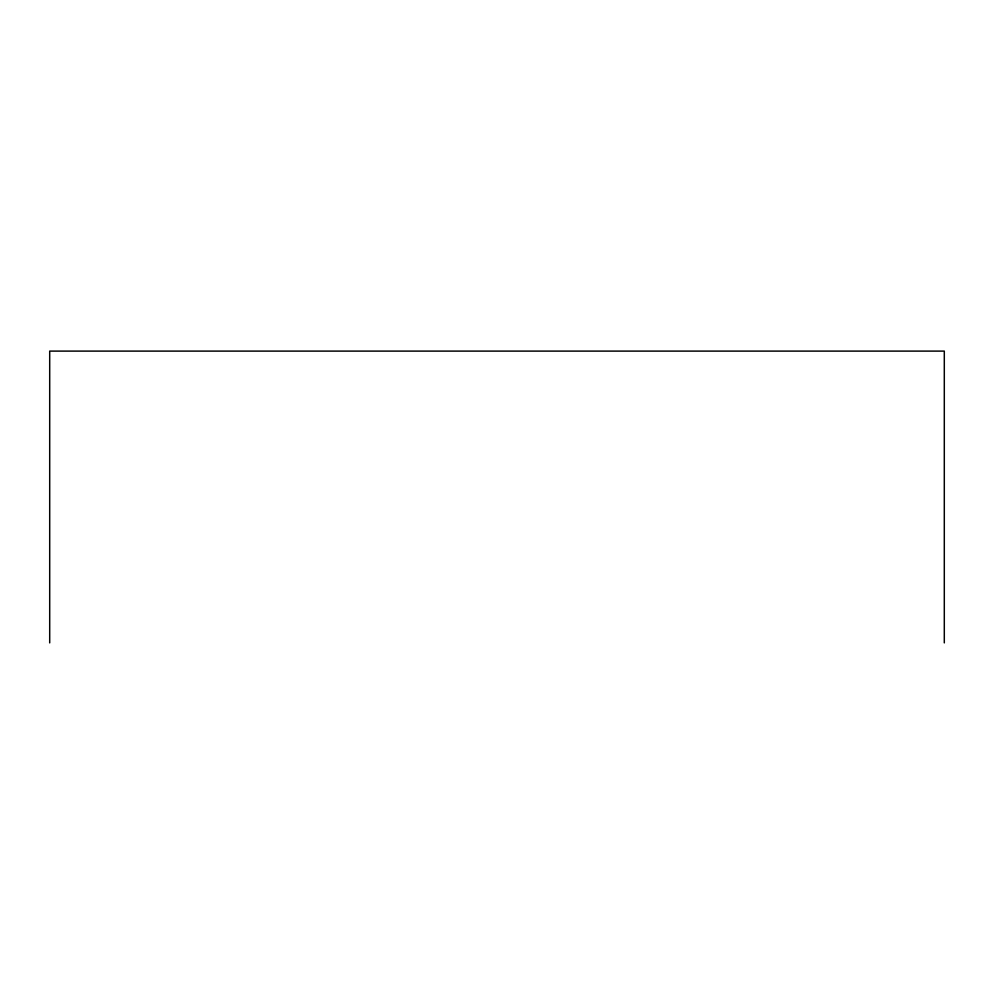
<?xml version="1.0" encoding="UTF-8"?>
<svg xmlns="http://www.w3.org/2000/svg" width="994" height="994" viewBox="0 0 994 994"><rect width="100%" height="100%" fill="white"/><g stroke="black" fill="none" stroke-linecap="round" stroke-linejoin="round"><path stroke-width="1.49" d="M944.3 642.894L944.3 351.106L49.7 351.106L49.7 642.894"/></g></svg>
